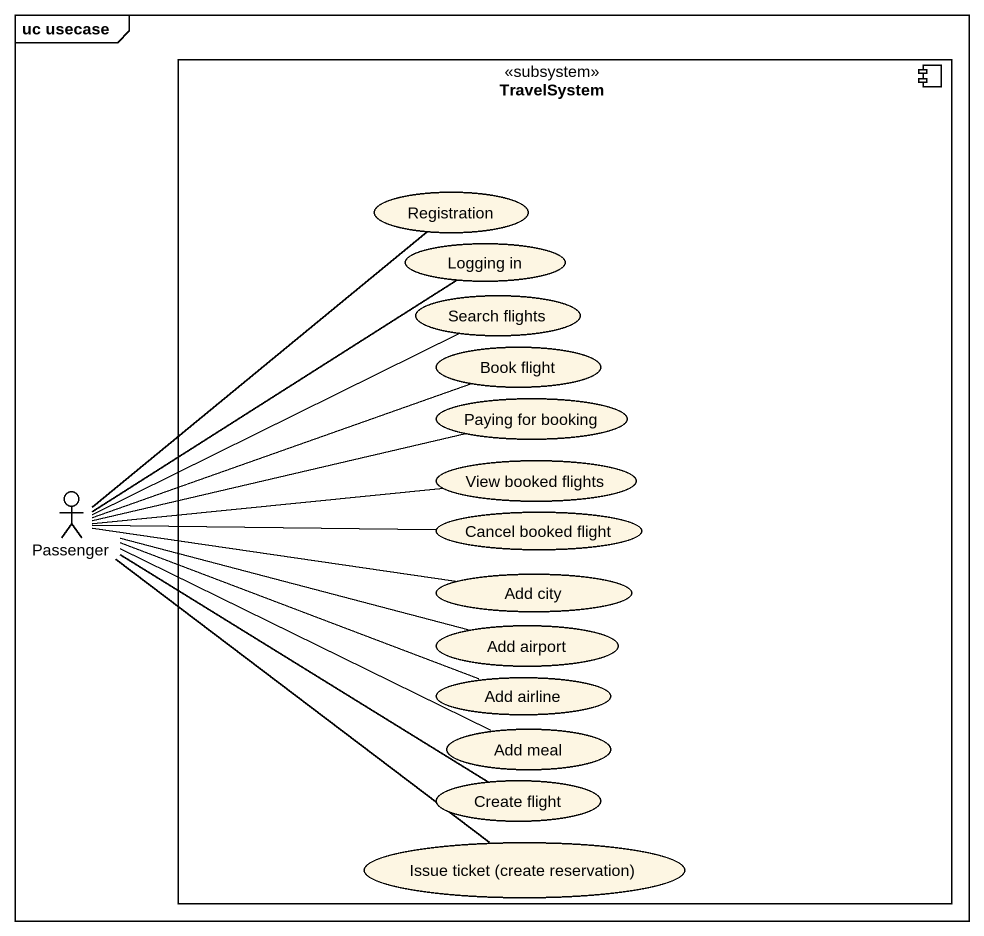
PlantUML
@startuml
mainframe uc usecase
component TravelSystem <<subsystem>> {
  usecase Registration
  usecase "Logging in" as Logging_in
  usecase "Search flights" as Search_flights
  usecase "Book flight" as Book_flight
  usecase "Paying for booking" as Paying_for_booking
  usecase "View booked flights" as View_booked_flights
  usecase "Cancel booked flight" as Cancel_booked_flight
  usecase "Add city" as Add_city
  usecase "Add airport" as Add_airport
  usecase "Add airline" as Add_airline
  usecase "Add meal" as Add_meal
  usecase "Create flight" as Create_flight
  usecase "Issue ticket (create reservation)" as Issue_ticket_create
}
actor Passenger
Passenger -up- Registration
Passenger -up- Logging_in
Passenger -right- Search_flights
Passenger -right- Book_flight
Passenger -right- Paying_for_booking
Passenger -right- View_booked_flights
Passenger -right- Cancel_booked_flight
Passenger -right- Add_city
Passenger -right- Add_airport
Passenger -right- Add_airline
Passenger -right- Add_meal
Passenger -- Create_flight
Passenger -- Issue_ticket_create
@enduml
